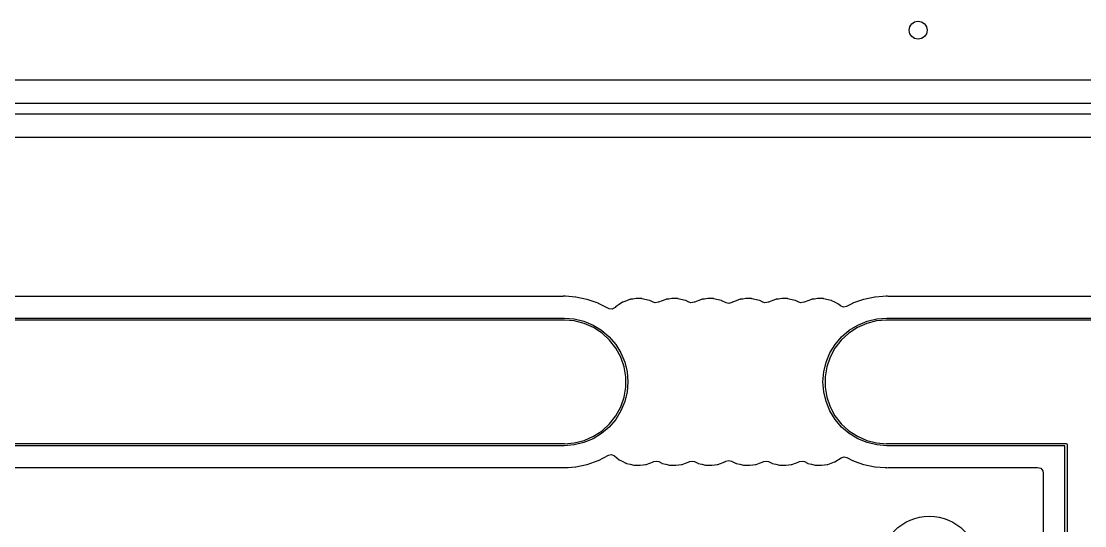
# Model space of a CAD drawing. Extents: x 0.3 to 11.5, y -8.2 to 3.2.
# Drawn here: x 5.913 to 6.847, y -3.559 to -3.115 of the extents above; entities that cross this region are included whole.
import ezdxf

# ---------------------------------------------------------------- set-up
doc = ezdxf.new("R2010")
doc.units = 0
doc.header["$MEASUREMENT"] = 0
doc.layers.add('BLACK', color=7, linetype='CONTINUOUS')

msp = doc.modelspace()

# ---------------------------------------------------------------- linework, layer by layer
at = {"layer": 'BLACK', "linetype": 'CONTINUOUS'}
for p, q in [((9.56757, -3.16719), (3.81514, -3.16719)), ((3.71946, -3.18721), (9.56898, -3.18721)), ((9.56695, -3.19705), (3.71742, -3.19705)), ((3.81007, -3.21707), (9.5566, -3.21707)), ((6.38778, -3.35715), (4.9271, -3.35715)), ((6.38848, -3.3571), (6.38778, -3.35715)), ((6.38873, -3.35706), (6.38848, -3.3571)), ((6.38957, -3.35694), (6.38873, -3.35706)), ((6.38976, -3.35694), (6.38957, -3.35694)), ((6.38981, -3.35694), (6.38976, -3.35694)), ((6.38976, -3.35694), (6.38976, -3.35694)), ((6.39007, -3.35695), (6.38981, -3.35694)), ((6.39025, -3.35698), (6.39007, -3.35695)), ((6.39041, -3.357), (6.39025, -3.35698)), ((6.39025, -3.35698), (6.39025, -3.35698)), ((6.39089, -3.35706), (6.39041, -3.357)), ((6.39966, -3.35766), (6.39089, -3.35706)), ((6.39983, -3.35767), (6.39966, -3.35766)), ((6.39966, -3.35766), (6.39966, -3.35766)), ((6.39999, -3.35771), (6.39983, -3.35767)), ((6.40972, -3.35973), (6.39999, -3.35771)), ((6.39999, -3.35771), (6.39999, -3.35771)), ((6.40989, -3.35976), (6.40972, -3.35973)), ((6.40972, -3.35973), (6.40972, -3.35973)), ((6.41958, -3.36321), (6.40989, -3.35976)), ((6.44083, -3.36225), (6.43793, -3.36415)), ((6.44107, -3.36209), (6.44083, -3.36225)), ((6.44083, -3.36225), (6.44083, -3.36225)), ((6.44199, -3.36176), (6.44107, -3.36209)), ((6.44734, -3.35982), (6.44199, -3.36176)), ((6.44761, -3.35972), (6.44734, -3.35982)), ((6.44734, -3.35982), (6.44734, -3.35982)), ((6.4479, -3.35968), (6.44761, -3.35972)), ((6.45004, -3.35943), (6.4479, -3.35968)), ((6.4479, -3.35968), (6.4479, -3.35968)), ((6.45279, -3.35911), (6.45004, -3.35943)), ((6.45781, -3.35911), (6.45279, -3.35911)), ((6.45788, -3.35912), (6.45781, -3.35911)), ((6.45803, -3.35913), (6.45788, -3.35912)), ((6.45788, -3.35912), (6.45788, -3.35912)), ((6.45825, -3.35914), (6.45803, -3.35913)), ((6.45803, -3.35913), (6.45803, -3.35913)), ((6.4606, -3.35972), (6.45825, -3.35914)), ((6.46473, -3.36073), (6.4606, -3.35972)), ((6.46501, -3.3608), (6.46473, -3.36073)), ((6.46473, -3.36073), (6.46473, -3.36073)), ((6.46772, -3.36218), (6.46501, -3.3608)), ((6.46784, -3.36224), (6.46772, -3.36218)), ((6.46956, -3.36275), (6.46784, -3.36224)), ((6.47231, -3.36226), (6.46956, -3.36275)), ((6.47232, -3.36225), (6.47231, -3.36226)), ((6.47257, -3.36209), (6.47232, -3.36225)), ((6.47883, -3.35982), (6.47257, -3.36209)), ((6.47884, -3.35982), (6.47883, -3.35982)), ((6.47911, -3.35972), (6.47884, -3.35982)), ((6.47884, -3.35982), (6.47884, -3.35982)), ((6.4794, -3.35968), (6.47911, -3.35972)), ((6.48154, -3.35943), (6.4794, -3.35968)), ((6.4794, -3.35968), (6.4794, -3.35968)), ((6.48428, -3.35911), (6.48154, -3.35943)), ((6.4893, -3.35911), (6.48428, -3.35911)), ((6.48938, -3.35912), (6.4893, -3.35911)), ((6.48952, -3.35913), (6.48938, -3.35912)), ((6.48938, -3.35912), (6.48938, -3.35912)), ((6.48974, -3.35914), (6.48952, -3.35913)), ((6.48952, -3.35913), (6.48952, -3.35913)), ((6.4921, -3.35972), (6.48974, -3.35914)), ((6.49623, -3.36073), (6.4921, -3.35972)), ((6.49651, -3.3608), (6.49623, -3.36073)), ((6.49623, -3.36073), (6.49623, -3.36073)), ((6.49921, -3.36218), (6.49651, -3.3608)), ((6.49933, -3.36224), (6.49921, -3.36218)), ((6.50106, -3.36275), (6.49933, -3.36224)), ((6.50381, -3.36226), (6.50106, -3.36275)), ((6.50382, -3.36225), (6.50381, -3.36226)), ((6.50406, -3.36209), (6.50382, -3.36225)), ((6.51032, -3.35982), (6.50406, -3.36209)), ((6.51034, -3.35982), (6.51032, -3.35982)), ((6.51061, -3.35972), (6.51034, -3.35982)), ((6.51034, -3.35982), (6.51034, -3.35982)), ((6.51089, -3.35968), (6.51061, -3.35972)), ((6.51303, -3.35943), (6.51089, -3.35968)), ((6.51089, -3.35968), (6.51089, -3.35968)), ((6.51578, -3.35911), (6.51303, -3.35943)), ((6.5208, -3.35911), (6.51578, -3.35911)), ((6.52088, -3.35912), (6.5208, -3.35911)), ((6.52102, -3.35913), (6.52088, -3.35912)), ((6.52088, -3.35912), (6.52088, -3.35912)), ((6.52124, -3.35914), (6.52102, -3.35913)), ((6.52102, -3.35913), (6.52102, -3.35913)), ((6.52359, -3.35972), (6.52124, -3.35914)), ((6.52772, -3.36073), (6.52359, -3.35972)), ((6.528, -3.3608), (6.52772, -3.36073)), ((6.52772, -3.36073), (6.52772, -3.36073)), ((6.52826, -3.36093), (6.528, -3.3608)), ((6.5319, -3.36279), (6.52826, -3.36093)), ((6.52826, -3.36093), (6.52826, -3.36093)), ((6.5342, -3.36333), (6.5319, -3.36279)), ((6.53688, -3.36252), (6.5342, -3.36333)), ((6.53729, -3.36225), (6.53688, -3.36252)), ((6.53753, -3.36209), (6.53729, -3.36225)), ((6.53729, -3.36225), (6.53729, -3.36225)), ((6.53845, -3.36176), (6.53753, -3.36209)), ((6.5438, -3.35982), (6.53845, -3.36176)), ((6.54407, -3.35972), (6.5438, -3.35982)), ((6.5438, -3.35982), (6.5438, -3.35982)), ((6.54436, -3.35968), (6.54407, -3.35972)), ((6.5465, -3.35943), (6.54436, -3.35968)), ((6.54436, -3.35968), (6.54436, -3.35968)), ((6.54924, -3.35911), (6.5465, -3.35943)), ((6.55427, -3.35911), (6.54924, -3.35911)), ((6.55434, -3.35912), (6.55427, -3.35911)), ((6.55448, -3.35913), (6.55434, -3.35912)), ((6.55434, -3.35912), (6.55434, -3.35912)), ((6.5547, -3.35914), (6.55448, -3.35913)), ((6.55448, -3.35913), (6.55448, -3.35913)), ((6.55706, -3.35972), (6.5547, -3.35914)), ((6.56119, -3.36073), (6.55706, -3.35972)), ((6.56147, -3.3608), (6.56119, -3.36073)), ((6.56119, -3.36073), (6.56119, -3.36073)), ((6.56417, -3.36218), (6.56147, -3.3608)), ((6.56429, -3.36224), (6.56417, -3.36218)), ((6.56602, -3.36275), (6.56429, -3.36224)), ((6.56877, -3.36226), (6.56602, -3.36275)), ((6.56878, -3.36225), (6.56877, -3.36226)), ((6.56902, -3.36209), (6.56878, -3.36225)), ((6.57529, -3.35982), (6.56902, -3.36209)), ((6.5753, -3.35982), (6.57529, -3.35982)), ((6.57557, -3.35972), (6.5753, -3.35982)), ((6.5753, -3.35982), (6.5753, -3.35982)), ((6.57585, -3.35968), (6.57557, -3.35972)), ((6.57799, -3.35943), (6.57585, -3.35968)), ((6.57585, -3.35968), (6.57585, -3.35968)), ((6.58074, -3.35911), (6.57799, -3.35943)), ((6.58576, -3.35911), (6.58074, -3.35911)), ((6.58584, -3.35912), (6.58576, -3.35911)), ((6.58598, -3.35913), (6.58584, -3.35912)), ((6.58584, -3.35912), (6.58584, -3.35912)), ((6.5862, -3.35914), (6.58598, -3.35913)), ((6.58598, -3.35913), (6.58598, -3.35913)), ((6.58855, -3.35972), (6.5862, -3.35914)), ((6.59268, -3.36073), (6.58855, -3.35972)), ((6.59296, -3.3608), (6.59268, -3.36073)), ((6.59268, -3.36073), (6.59268, -3.36073)), ((6.59567, -3.36218), (6.59296, -3.3608)), ((6.59579, -3.36224), (6.59567, -3.36218)), ((6.59752, -3.36275), (6.59579, -3.36224)), ((6.60027, -3.36226), (6.59752, -3.36275)), ((6.60028, -3.36225), (6.60027, -3.36226)), ((6.60052, -3.36209), (6.60028, -3.36225)), ((6.60678, -3.35982), (6.60052, -3.36209)), ((6.60679, -3.35982), (6.60678, -3.35982)), ((6.60706, -3.35972), (6.60679, -3.35982)), ((6.60679, -3.35982), (6.60679, -3.35982)), ((6.60735, -3.35968), (6.60706, -3.35972)), ((6.60949, -3.35943), (6.60735, -3.35968)), ((6.60735, -3.35968), (6.60735, -3.35968)), ((6.61224, -3.35911), (6.60949, -3.35943)), ((6.61726, -3.35911), (6.61224, -3.35911)), ((6.61733, -3.35912), (6.61726, -3.35911)), ((6.61748, -3.35913), (6.61733, -3.35912)), ((6.61733, -3.35912), (6.61733, -3.35912)), ((6.6177, -3.35914), (6.61748, -3.35913)), ((6.61748, -3.35913), (6.61748, -3.35913)), ((6.62005, -3.35972), (6.6177, -3.35914)), ((6.62418, -3.36073), (6.62005, -3.35972)), ((6.62446, -3.3608), (6.62418, -3.36073)), ((6.62418, -3.36073), (6.62418, -3.36073)), ((6.62472, -3.36093), (6.62446, -3.3608)), ((6.62731, -3.36225), (6.62472, -3.36093)), ((6.62472, -3.36093), (6.62472, -3.36093)), ((6.63066, -3.36396), (6.62731, -3.36225)), ((6.65272, -3.35976), (6.64303, -3.36321)), ((6.65288, -3.35973), (6.65272, -3.35976)), ((6.66261, -3.35771), (6.65288, -3.35973)), ((6.65288, -3.35973), (6.65288, -3.35973)), ((6.66278, -3.35767), (6.66261, -3.35771)), ((6.66261, -3.35771), (6.66261, -3.35771)), ((6.66295, -3.35766), (6.66278, -3.35767)), ((6.66957, -3.35721), (6.66295, -3.35766)), ((6.66295, -3.35766), (6.66295, -3.35766)), ((6.67245, -3.35701), (6.66957, -3.35721)), ((6.67281, -3.35697), (6.67245, -3.35701)), ((6.67285, -3.35697), (6.67281, -3.35697)), ((6.67304, -3.35694), (6.67285, -3.35697)), ((6.67285, -3.35697), (6.67285, -3.35697)), ((6.67323, -3.35694), (6.67304, -3.35694)), ((6.67329, -3.35694), (6.67323, -3.35694)), ((6.67323, -3.35694), (6.67323, -3.35694)), ((6.67353, -3.35695), (6.67329, -3.35694)), ((6.67372, -3.35698), (6.67353, -3.35695)), ((6.67431, -3.35708), (6.67372, -3.35698)), ((6.67372, -3.35698), (6.67372, -3.35698)), ((6.67513, -3.35715), (6.67431, -3.35708)), ((9.68675, -3.35715), (6.67513, -3.35715)), ((6.41973, -3.36328), (6.41958, -3.36321)), ((6.42849, -3.36782), (6.41973, -3.36328)), ((6.41973, -3.36328), (6.41973, -3.36328)), ((6.42917, -3.36811), (6.42849, -3.36782)), ((6.43196, -3.36824), (6.42917, -3.36811)), ((6.43437, -3.36683), (6.43196, -3.36824)), ((6.43505, -3.36612), (6.43437, -3.36683)), ((6.43525, -3.36591), (6.43505, -3.36612)), ((6.43505, -3.36612), (6.43505, -3.36612)), ((6.43793, -3.36415), (6.43525, -3.36591)), ((6.63226, -3.36532), (6.63066, -3.36396)), ((6.63501, -3.36648), (6.63226, -3.36532)), ((6.63775, -3.36594), (6.63501, -3.36648)), ((6.64288, -3.36328), (6.63775, -3.36594)), ((6.64303, -3.36321), (6.64288, -3.36328)), ((6.64288, -3.36328), (6.64288, -3.36328)), ((4.925, -3.37618), (6.38957, -3.37618)), ((6.38957, -3.37815), (4.925, -3.37815)), ((6.38957, -3.37618), (6.39835, -3.37687)), ((6.38994, -3.378), (6.38957, -3.37815)), ((6.39851, -3.3787), (6.38994, -3.378)), ((6.39835, -3.37687), (6.40691, -3.37893)), ((6.40721, -3.38091), (6.39851, -3.3787)), ((6.40691, -3.37893), (6.41504, -3.3823)), ((6.41542, -3.38451), (6.40721, -3.38091)), ((6.6554, -3.38091), (6.64718, -3.38451)), ((6.64757, -3.3823), (6.6557, -3.37893)), ((6.66409, -3.3787), (6.6554, -3.38091)), ((6.6557, -3.37893), (6.66426, -3.37687)), ((6.67266, -3.378), (6.66409, -3.3787)), ((6.66426, -3.37687), (6.67304, -3.37618)), ((6.67304, -3.37815), (6.67266, -3.378)), ((6.67304, -3.37618), (11.302, -3.37618)), ((11.303, -3.37815), (6.67304, -3.37815)), ((6.41504, -3.3823), (6.42255, -3.3869)), ((6.42293, -3.38942), (6.41542, -3.38451)), ((6.42255, -3.3869), (6.42924, -3.39261)), ((6.42953, -3.39549), (6.42293, -3.38942)), ((6.63967, -3.38942), (6.63307, -3.39549)), ((6.63337, -3.39261), (6.64006, -3.3869)), ((6.64718, -3.38451), (6.63967, -3.38942)), ((6.64006, -3.3869), (6.64757, -3.3823)), ((6.42924, -3.39261), (6.43496, -3.39931)), ((6.43505, -3.40257), (6.42953, -3.39549)), ((6.43496, -3.39931), (6.43956, -3.40681)), ((6.62305, -3.40681), (6.62765, -3.39931)), ((6.63307, -3.39549), (6.62756, -3.40257)), ((6.62765, -3.39931), (6.63337, -3.39261)), ((6.43932, -3.41046), (6.43505, -3.40257)), ((6.43956, -3.40681), (6.44293, -3.41495)), ((6.61968, -3.41495), (6.62305, -3.40681)), ((6.62756, -3.40257), (6.62329, -3.41046)), ((6.44223, -3.41895), (6.43932, -3.41046)), ((6.44293, -3.41495), (6.44498, -3.42351)), ((6.61762, -3.42351), (6.61968, -3.41495)), ((6.62329, -3.41046), (6.62038, -3.41895)), ((6.4437, -3.4278), (6.44223, -3.41895)), ((6.4437, -3.43677), (6.4437, -3.4278)), ((6.44498, -3.42351), (6.44567, -3.43228)), ((6.61693, -3.43228), (6.61762, -3.42351)), ((6.62038, -3.41895), (6.6189, -3.4278)), ((6.6189, -3.4278), (6.6189, -3.43677)), ((6.44223, -3.44562), (6.4437, -3.43677)), ((6.44567, -3.43228), (6.44498, -3.44106)), ((6.61762, -3.44106), (6.61693, -3.43228)), ((6.6189, -3.43677), (6.62038, -3.44562)), ((6.43932, -3.4541), (6.44223, -3.44562)), ((6.44498, -3.44106), (6.44293, -3.44962)), ((6.61968, -3.44962), (6.61762, -3.44106)), ((6.62038, -3.44562), (6.62329, -3.4541)), ((6.43505, -3.46199), (6.43932, -3.4541)), ((6.44293, -3.44962), (6.43956, -3.45775)), ((6.62305, -3.45775), (6.61968, -3.44962)), ((6.62329, -3.4541), (6.62756, -3.46199)), ((6.43496, -3.46526), (6.42924, -3.47195)), ((6.42953, -3.46907), (6.43505, -3.46199)), ((6.43956, -3.45775), (6.43496, -3.46526)), ((6.62765, -3.46526), (6.62305, -3.45775)), ((6.62756, -3.46199), (6.63307, -3.46907)), ((6.63337, -3.47195), (6.62765, -3.46526)), ((6.42924, -3.47195), (6.42255, -3.47767)), ((6.42293, -3.47515), (6.42953, -3.46907)), ((6.63307, -3.46907), (6.63967, -3.47515)), ((6.64006, -3.47767), (6.63337, -3.47195)), ((6.39851, -3.48586), (6.40721, -3.48366)), ((6.41504, -3.48227), (6.40691, -3.48564)), ((6.40721, -3.48366), (6.41542, -3.48006)), ((6.42255, -3.47767), (6.41504, -3.48227)), ((6.41542, -3.48006), (6.42293, -3.47515)), ((6.63967, -3.47515), (6.64718, -3.48006)), ((6.64757, -3.48227), (6.64006, -3.47767)), ((6.64718, -3.48006), (6.6554, -3.48366)), ((6.6557, -3.48564), (6.64757, -3.48227)), ((6.6554, -3.48366), (6.66409, -3.48586)), ((4.925, -3.48642), (6.38957, -3.48642)), ((6.38957, -3.48839), (4.925, -3.48839)), ((6.38957, -3.48642), (6.38994, -3.48657)), ((6.39835, -3.4877), (6.38957, -3.48839)), ((6.38994, -3.48657), (6.39851, -3.48586)), ((6.40691, -3.48564), (6.39835, -3.4877)), ((6.66426, -3.4877), (6.6557, -3.48564)), ((6.66409, -3.48586), (6.67266, -3.48657)), ((6.67304, -3.48839), (6.66426, -3.4877)), ((6.67266, -3.48657), (6.67304, -3.48642)), ((6.67304, -3.48642), (6.83052, -3.48642)), ((6.82953, -3.48839), (6.67304, -3.48839)), ((6.82953, -4.4313), (6.82953, -3.48839)), ((6.83052, -3.48642), (6.83121, -3.48671)), ((6.83121, -3.48671), (6.8315, -3.4874)), ((6.8315, -3.4874), (6.8315, -4.43228)), ((6.40989, -3.5048), (6.41958, -3.50136)), ((6.41958, -3.50136), (6.41973, -3.50128)), ((6.41973, -3.50128), (6.42852, -3.49672)), ((6.41973, -3.50128), (6.41973, -3.50128)), ((6.42852, -3.49672), (6.43127, -3.49619)), ((6.43127, -3.49619), (6.43402, -3.49735)), ((6.43402, -3.49735), (6.43785, -3.5006)), ((6.43785, -3.5006), (6.44068, -3.50205)), ((6.44068, -3.50205), (6.44379, -3.50364)), ((6.46478, -3.50364), (6.46799, -3.50247)), ((6.46799, -3.50247), (6.46823, -3.50232)), ((6.46823, -3.50232), (6.46825, -3.50231)), ((6.46825, -3.50231), (6.471, -3.50181)), ((6.471, -3.50181), (6.47272, -3.50233)), ((6.47272, -3.50233), (6.47555, -3.50377)), ((6.49628, -3.50364), (6.49949, -3.50247)), ((6.49949, -3.50247), (6.49973, -3.50232)), ((6.49973, -3.50232), (6.49974, -3.50231)), ((6.49974, -3.50231), (6.50249, -3.50181)), ((6.50249, -3.50181), (6.50422, -3.50233)), ((6.50422, -3.50233), (6.50704, -3.50377)), ((6.52471, -3.50475), (6.53071, -3.50257)), ((6.53071, -3.50257), (6.53072, -3.50257)), ((6.53072, -3.50257), (6.53099, -3.50247)), ((6.53099, -3.50247), (6.53123, -3.50232)), ((6.53123, -3.50232), (6.53163, -3.50205)), ((6.53163, -3.50205), (6.53431, -3.50124)), ((6.53431, -3.50124), (6.53661, -3.50178)), ((6.53661, -3.50178), (6.54025, -3.50364)), ((6.56124, -3.50364), (6.56445, -3.50247)), ((6.56445, -3.50247), (6.56469, -3.50232)), ((6.56469, -3.50232), (6.5647, -3.50231)), ((6.5647, -3.50231), (6.56745, -3.50181)), ((6.56745, -3.50181), (6.56918, -3.50233)), ((6.56918, -3.50233), (6.572, -3.50377)), ((6.59274, -3.50364), (6.59595, -3.50247)), ((6.59595, -3.50247), (6.59619, -3.50232)), ((6.59619, -3.50232), (6.5962, -3.50231)), ((6.5962, -3.50231), (6.59895, -3.50181)), ((6.59895, -3.50181), (6.60068, -3.50233)), ((6.60068, -3.50233), (6.6035, -3.50377)), ((6.62117, -3.50475), (6.62717, -3.50257)), ((6.62717, -3.50257), (6.62744, -3.50247)), ((6.62717, -3.50257), (6.62717, -3.50257)), ((6.62744, -3.50247), (6.63284, -3.49893)), ((6.63284, -3.49893), (6.63552, -3.49812)), ((6.63552, -3.49812), (6.63785, -3.49868)), ((6.63785, -3.49868), (6.64288, -3.50128)), ((6.64288, -3.50128), (6.64288, -3.50128)), ((6.64288, -3.50128), (6.64303, -3.50136)), ((6.64303, -3.50136), (6.64319, -3.50142)), ((6.64319, -3.50142), (6.64319, -3.50142)), ((6.64319, -3.50142), (6.6443, -3.50181)), ((6.6443, -3.50181), (6.65272, -3.5048)), ((4.92679, -3.50742), (6.38747, -3.50742)), ((6.38747, -3.50742), (6.3883, -3.50749)), ((6.3883, -3.50749), (6.38889, -3.50759)), ((6.38889, -3.50759), (6.38889, -3.50759)), ((6.38889, -3.50759), (6.38908, -3.50762)), ((6.38908, -3.50762), (6.38932, -3.50762)), ((6.38932, -3.50762), (6.38938, -3.50762)), ((6.38938, -3.50762), (6.38938, -3.50762)), ((6.38938, -3.50762), (6.38957, -3.50763)), ((6.38957, -3.50763), (6.38976, -3.5076)), ((6.38976, -3.5076), (6.38976, -3.5076)), ((6.38976, -3.5076), (6.38979, -3.5076)), ((6.38979, -3.5076), (6.39016, -3.50756)), ((6.39016, -3.50756), (6.39304, -3.50736)), ((6.39304, -3.50736), (6.39966, -3.50691)), ((6.39966, -3.50691), (6.39983, -3.5069)), ((6.39966, -3.50691), (6.39966, -3.50691)), ((6.39983, -3.5069), (6.39999, -3.50686)), ((6.39999, -3.50686), (6.40972, -3.50484)), ((6.39999, -3.50686), (6.39999, -3.50686)), ((6.40972, -3.50484), (6.40989, -3.5048)), ((6.40972, -3.50484), (6.40972, -3.50484)), ((6.44379, -3.50364), (6.4438, -3.50364)), ((6.4438, -3.50364), (6.44405, -3.50377)), ((6.44405, -3.50377), (6.44433, -3.50384)), ((6.44433, -3.50384), (6.44433, -3.50384)), ((6.44433, -3.50384), (6.44757, -3.50463)), ((6.44757, -3.50463), (6.45082, -3.50543)), ((6.45082, -3.50543), (6.45104, -3.50544)), ((6.45104, -3.50544), (6.45104, -3.50544)), ((6.45104, -3.50544), (6.45118, -3.50545)), ((6.45118, -3.50545), (6.45118, -3.50545)), ((6.45118, -3.50545), (6.45125, -3.50545)), ((6.45125, -3.50545), (6.45628, -3.50545)), ((6.45628, -3.50545), (6.45902, -3.50513)), ((6.45902, -3.50513), (6.46116, -3.50488)), ((6.46116, -3.50488), (6.46145, -3.50485)), ((6.46116, -3.50488), (6.46116, -3.50488)), ((6.46145, -3.50485), (6.46172, -3.50475)), ((6.46172, -3.50475), (6.46478, -3.50364)), ((6.46172, -3.50475), (6.46172, -3.50475)), ((6.47555, -3.50377), (6.47583, -3.50384)), ((6.47583, -3.50384), (6.47583, -3.50384)), ((6.47583, -3.50384), (6.47907, -3.50463)), ((6.47907, -3.50463), (6.48231, -3.50543)), ((6.48231, -3.50543), (6.48253, -3.50544)), ((6.48253, -3.50544), (6.48253, -3.50544)), ((6.48253, -3.50544), (6.48267, -3.50545)), ((6.48267, -3.50545), (6.48267, -3.50545)), ((6.48267, -3.50545), (6.48275, -3.50545)), ((6.48275, -3.50545), (6.48777, -3.50545)), ((6.48777, -3.50545), (6.49052, -3.50513)), ((6.49052, -3.50513), (6.49266, -3.50488)), ((6.49266, -3.50488), (6.49294, -3.50485)), ((6.49266, -3.50488), (6.49266, -3.50488)), ((6.49294, -3.50485), (6.49321, -3.50475)), ((6.49321, -3.50475), (6.49628, -3.50364)), ((6.49321, -3.50475), (6.49321, -3.50475)), ((6.50704, -3.50377), (6.50732, -3.50384)), ((6.50732, -3.50384), (6.50732, -3.50384)), ((6.50732, -3.50384), (6.51056, -3.50463)), ((6.51056, -3.50463), (6.51381, -3.50543)), ((6.51381, -3.50543), (6.51403, -3.50544)), ((6.51403, -3.50544), (6.51403, -3.50544)), ((6.51403, -3.50544), (6.51417, -3.50545)), ((6.51417, -3.50545), (6.51417, -3.50545)), ((6.51417, -3.50545), (6.51425, -3.50545)), ((6.51425, -3.50545), (6.51927, -3.50545)), ((6.51927, -3.50545), (6.52201, -3.50513)), ((6.52201, -3.50513), (6.52415, -3.50488)), ((6.52415, -3.50488), (6.52444, -3.50485)), ((6.52415, -3.50488), (6.52415, -3.50488)), ((6.52444, -3.50485), (6.52471, -3.50475)), ((6.52471, -3.50475), (6.52471, -3.50475)), ((6.54025, -3.50364), (6.54025, -3.50364)), ((6.54025, -3.50364), (6.54051, -3.50377)), ((6.54051, -3.50377), (6.54079, -3.50384)), ((6.54079, -3.50384), (6.54079, -3.50384)), ((6.54079, -3.50384), (6.54403, -3.50463)), ((6.54403, -3.50463), (6.54727, -3.50543)), ((6.54727, -3.50543), (6.54749, -3.50544)), ((6.54749, -3.50544), (6.54749, -3.50544)), ((6.54749, -3.50544), (6.54763, -3.50545)), ((6.54763, -3.50545), (6.54764, -3.50545)), ((6.54764, -3.50545), (6.54771, -3.50545)), ((6.54771, -3.50545), (6.55273, -3.50545)), ((6.55273, -3.50545), (6.55548, -3.50513)), ((6.55548, -3.50513), (6.55762, -3.50488)), ((6.55762, -3.50488), (6.5579, -3.50485)), ((6.55762, -3.50488), (6.55762, -3.50488)), ((6.5579, -3.50485), (6.55818, -3.50475)), ((6.55818, -3.50475), (6.56124, -3.50364)), ((6.55818, -3.50475), (6.55818, -3.50475)), ((6.572, -3.50377), (6.57228, -3.50384)), ((6.57228, -3.50384), (6.57228, -3.50384)), ((6.57228, -3.50384), (6.57553, -3.50463)), ((6.57553, -3.50463), (6.57877, -3.50543)), ((6.57877, -3.50543), (6.57899, -3.50544)), ((6.57899, -3.50544), (6.57899, -3.50544)), ((6.57899, -3.50544), (6.57913, -3.50545)), ((6.57913, -3.50545), (6.57913, -3.50545)), ((6.57913, -3.50545), (6.57921, -3.50545)), ((6.57921, -3.50545), (6.58423, -3.50545)), ((6.58423, -3.50545), (6.58697, -3.50513)), ((6.58697, -3.50513), (6.58911, -3.50488)), ((6.58911, -3.50488), (6.5894, -3.50485)), ((6.58911, -3.50488), (6.58911, -3.50488)), ((6.5894, -3.50485), (6.58967, -3.50475)), ((6.58967, -3.50475), (6.59274, -3.50364)), ((6.58967, -3.50475), (6.58967, -3.50475)), ((6.6035, -3.50377), (6.60378, -3.50384)), ((6.60378, -3.50384), (6.60378, -3.50384)), ((6.60378, -3.50384), (6.60702, -3.50463)), ((6.60702, -3.50463), (6.61026, -3.50543)), ((6.61026, -3.50543), (6.61048, -3.50544)), ((6.61048, -3.50544), (6.61048, -3.50544)), ((6.61048, -3.50544), (6.61063, -3.50545)), ((6.61063, -3.50545), (6.61063, -3.50545)), ((6.61063, -3.50545), (6.6107, -3.50545)), ((6.6107, -3.50545), (6.61572, -3.50545)), ((6.61572, -3.50545), (6.61847, -3.50513)), ((6.61847, -3.50513), (6.62061, -3.50488)), ((6.62061, -3.50488), (6.6209, -3.50485)), ((6.62061, -3.50488), (6.62061, -3.50488)), ((6.6209, -3.50485), (6.62117, -3.50475)), ((6.62117, -3.50475), (6.62117, -3.50475)), ((6.65272, -3.5048), (6.65288, -3.50484)), ((6.65288, -3.50484), (6.65288, -3.50484)), ((6.65288, -3.50484), (6.66261, -3.50686)), ((6.66261, -3.50686), (6.66261, -3.50686)), ((6.66261, -3.50686), (6.66278, -3.5069)), ((6.66278, -3.5069), (6.66295, -3.50691)), ((6.66295, -3.50691), (6.66295, -3.50691)), ((6.66295, -3.50691), (6.67172, -3.50751)), ((6.67172, -3.50751), (6.6722, -3.50756)), ((6.6722, -3.50756), (6.67235, -3.50759)), ((6.67235, -3.50759), (6.67235, -3.50759)), ((6.67235, -3.50759), (6.67254, -3.50762)), ((6.67254, -3.50762), (6.6728, -3.50762)), ((6.6728, -3.50762), (6.67284, -3.50762)), ((6.67284, -3.50762), (6.67284, -3.50762)), ((6.67284, -3.50762), (6.67304, -3.50763)), ((6.67304, -3.50763), (6.67412, -3.50747)), ((6.67412, -3.50747), (6.67483, -3.50742)), ((6.67483, -3.50742), (6.80554, -3.50742)), ((6.80554, -3.50742), (6.80822, -3.50821)), ((6.80822, -3.50821), (6.81005, -3.51032)), ((6.81005, -3.51032), (6.8105, -3.51238)), ((6.8105, -3.51238), (6.8105, -4.4073))]:
    msp.add_line(p, q, dxfattribs=at)
at = {"layer": 'BLACK'}
for centre, radius in [((6.70059, -3.12323), 0.00787), ((6.71044, -3.5937), 0.04331)]:
    msp.add_circle(centre, radius, dxfattribs=at)

doc.saveas('drawing.dxf')
